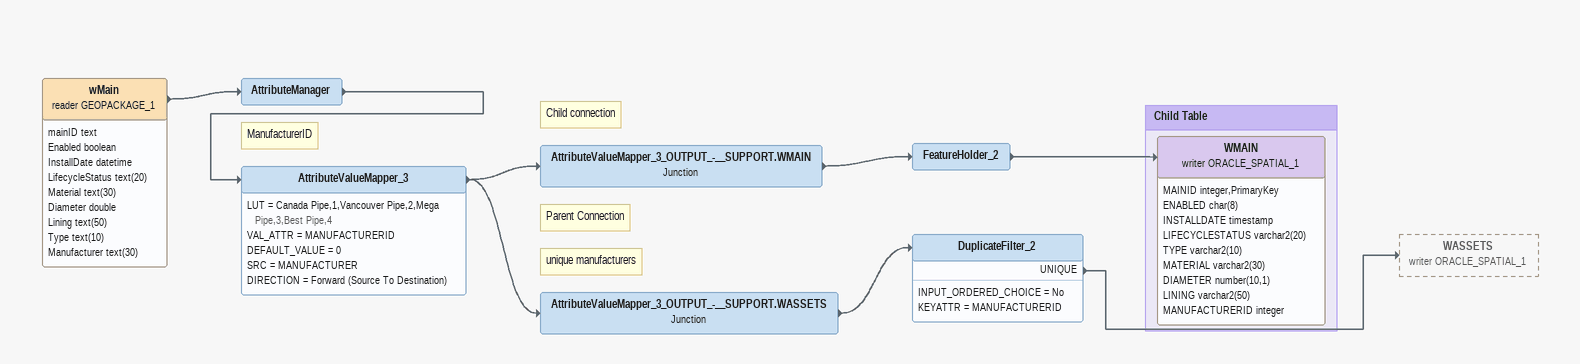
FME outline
wMain (reader GEOPACKAGE_1)
    attributes: mainID text, Enabled boolean, InstallDate datetime, LifecycleStatus text(20), Material text(30), Diameter double, Lining text(50), Type text(10), Manufacturer text(30)
    -> AttributeManager
AttributeManager
    -> AttributeValueMapper_3
Note: ManufacturerID
AttributeValueMapper_3
    LUT = Canada Pipe,1,Vancouver Pipe,2,Mega Pipe,3,Best Pipe,4
    VAL_ATTR = MANUFACTURERID
    DEFAULT_VALUE = 0
    SRC = MANUFACTURER
    DIRECTION = Forward (Source To Destination)
    -> AttributeValueMapper_3_OUTPUT_-__SUPPORT.WMAIN
    -> AttributeValueMapper_3_OUTPUT_-__SUPPORT.WASSETS
Note: Child connection
AttributeValueMapper_3_OUTPUT_-__SUPPORT.WMAIN: Junction
    -> FeatureHolder_2
FeatureHolder_2
    -> WMAIN (writer ORACLE_SPATIAL_1)
Note: Parent Connection
AttributeValueMapper_3_OUTPUT_-__SUPPORT.WASSETS: Junction
    -> DuplicateFilter_2
Note: unique manufacturers
DuplicateFilter_2
    INPUT_ORDERED_CHOICE = No
    KEYATTR = MANUFACTURERID
    UNIQUE -> WASSETS (writer ORACLE_SPATIAL_1)

Bookmark: Child Table
WMAIN (writer ORACLE_SPATIAL_1)
    attributes: MAINID integer,PrimaryKey, ENABLED char(8), INSTALLDATE timestamp, LIFECYCLESTATUS varchar2(20), TYPE varchar2(10), MATERIAL varchar2(30), DIAMETER number(10,1), LINING varchar2(50), MANUFACTURERID integer
